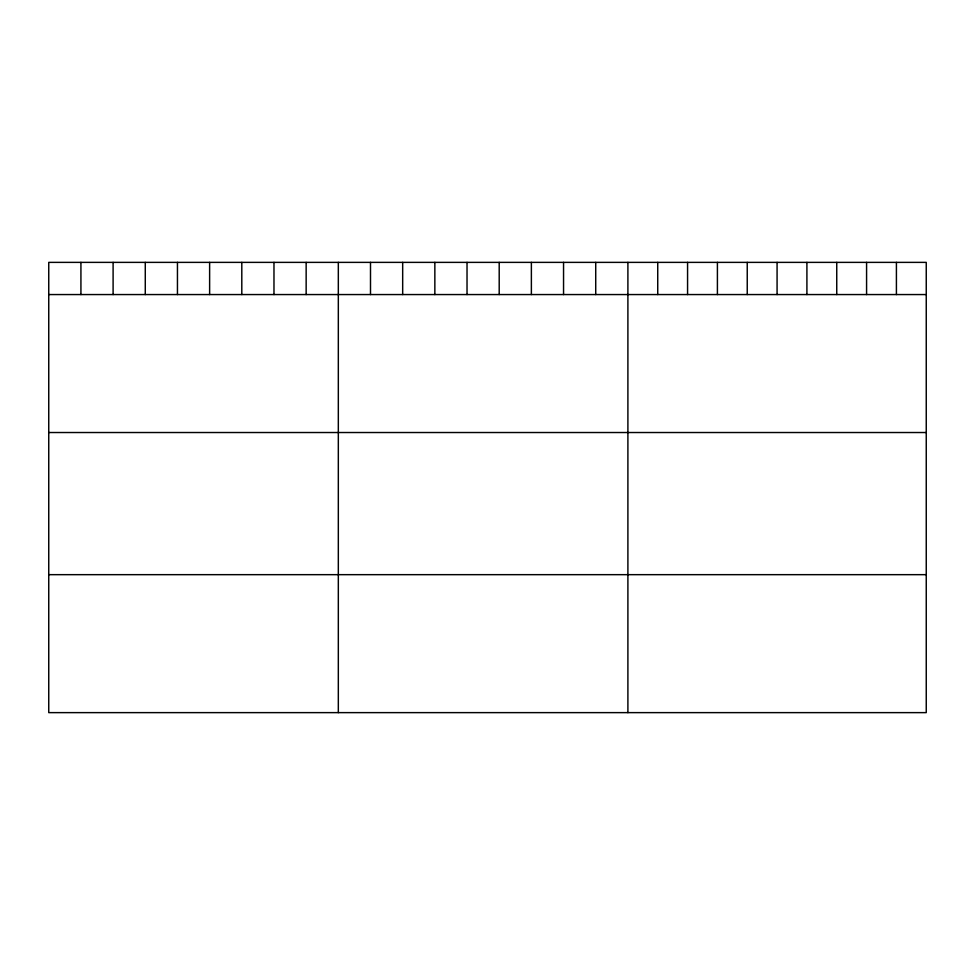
<?xml version="1.0" encoding="UTF-8"?>
<svg xmlns="http://www.w3.org/2000/svg" width="975" height="975" viewBox="0 0 975 975"><rect width="100%" height="100%" fill="white"/><g stroke="black" fill="none" stroke-linecap="round" stroke-linejoin="round"><path stroke-width="1.46" d="M926.25 294.56L926.25 712.628L48.75 712.628L48.75 262.373L926.25 262.373L926.25 294.56L48.75 294.56M48.75 432.522L926.25 432.522M48.75 574.665L926.25 574.665M896.415 262.373L896.415 294.56M866.58 262.373L866.58 294.56M836.745 262.373L836.745 294.56M806.91 262.373L806.91 294.56M777.075 262.373L777.075 294.56M747.24 262.373L747.24 294.56M717.405 262.373L717.405 294.56M687.57 262.373L687.57 294.56M657.735 262.373L657.735 294.56M627.9 262.373L627.9 712.628M595.725 262.373L595.725 294.56M563.55 262.373L563.55 294.56M531.375 262.373L531.375 294.56M499.2 262.373L499.2 294.56M467.025 262.373L467.025 294.56M434.85 262.373L434.85 294.56M402.675 262.373L402.675 294.56M370.5 262.373L370.5 294.56M338.325 262.373L338.325 712.628M306.15 262.373L306.15 294.56M273.975 262.373L273.975 294.56M241.8 262.373L241.8 294.56M209.625 262.373L209.625 294.56M177.45 262.373L177.45 294.56M145.275 262.373L145.275 294.56M113.1 262.373L113.1 294.56M80.925 262.373L80.925 294.56"/></g></svg>
